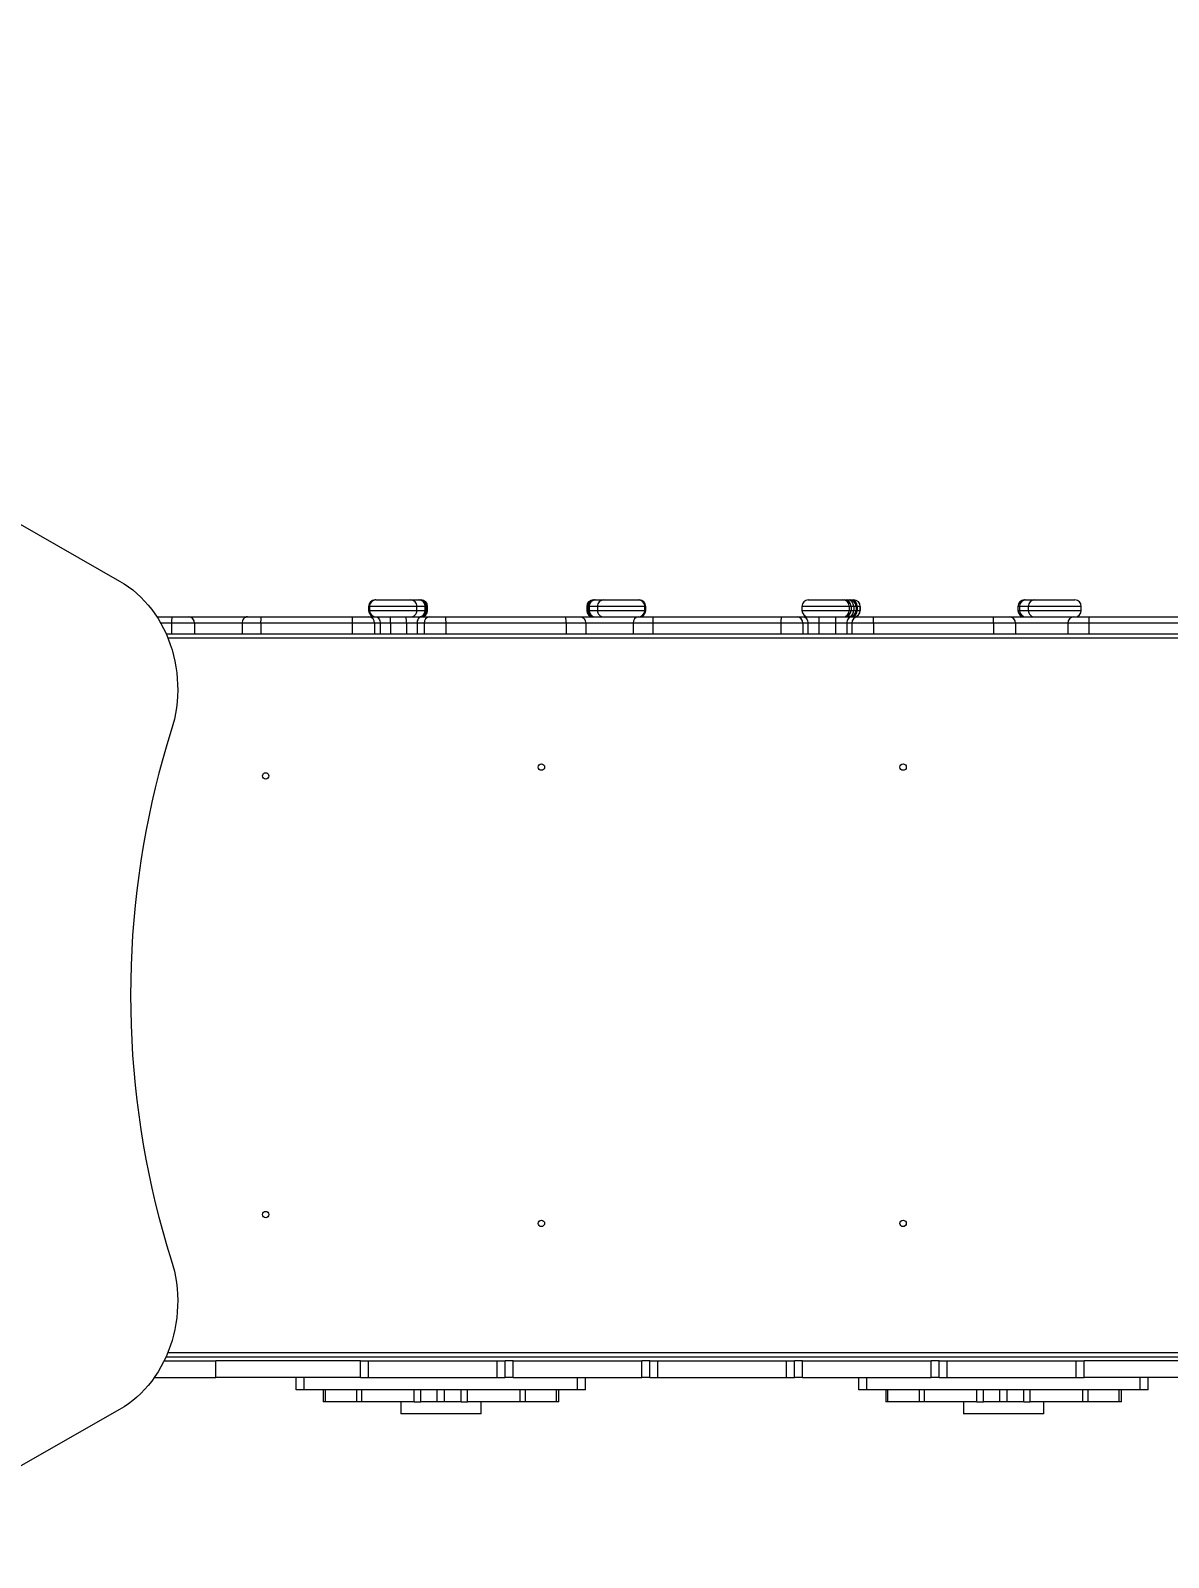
# Model space of a CAD drawing. Header units: millimetres. Extents: x -9608 to 9087, y -7864 to 6934.
# Drawn here: x -1603 to -188, y -2644 to -743 of the extents above; entities that cross this region are included whole.
import ezdxf

# ---------------------------------------------------------------- set-up
doc = ezdxf.new("R2010")
doc.units = ezdxf.units.MM
for name, color, linetype in [('DIKOM_ОБЪЕКТ', 7, 'Continuous'), ('DIKOM_РАЗМЕР_ЗОНА', 7, 'Continuous'), ('DIKOM_РАЗМЕР_ОБЪЕКТА', 7, 'Continuous')]:
    doc.layers.add(name, color=color, linetype=linetype)
doc.styles.add('style1', font='arial.ttf', dxfattribs={"width": 0.8})
doc.dimstyles.new('1-50', dxfattribs={"dimtxt": 300, "dimasz": 200, "dimexe": 100, "dimexo": 0, "dimgap": 100, "dimtad": 1, "dimtxsty": 'style1', "dimcen": 200, "dimclrd": 7, "dimclre": 7, "dimclrt": 7, "dimadec": 1, "dimazin": 2, "dimtfac": 1, "dimtmove": 0, "dimatfit": 2, "dimfxl": 0, "dimlwd": 25, "dimlwe": 18, "dimarcsym": 0})

# ---------------------------------------------------------------- blocks, each defined once
blk = doc.blocks.new('*D16')
at = {"layer": 'Defpoints', "color": 0, "transparency": 16777216}
for p in [(-6125, 3662.5), (7039, -2261), (7039, -7136.2)]:
    blk.add_point(p, dxfattribs=at)
at = {"layer": 'DIKOM_РАЗМЕР_ОБЪЕКТА', "color": 7, "lineweight": 18, "transparency": 16777216}
for p, q in [((-6125, 3662.5), (-6125, -7236.2)), ((7039, -2261), (7039, -7236.2))]:
    blk.add_line(p, q, dxfattribs=at)
at = {"layer": 'DIKOM_РАЗМЕР_ОБЪЕКТА', "color": 7, "lineweight": 25, "transparency": 16777216}
blk.add_line((-5925, -7136.2), (6839, -7136.2), dxfattribs=at)
at = {"layer": 'DIKOM_РАЗМЕР_ОБЪЕКТА', "color": 7, "transparency": 16777216}
for points in [[(-5925, -7102.9), (-5925, -7169.5), (-6125, -7136.2)], [(6839, -7102.9), (6839, -7169.5), (7039, -7136.2)]]:
    blk.add_solid(points, dxfattribs=at)
at = {"layer": 'DIKOM_РАЗМЕР_ОБЪЕКТА', "color": 7, "transparency": 16777216, "insert": (326.4, -6882.9), "char_height": 300, "attachment_point": 5, "style": 'style1'}
blk.add_mtext('13200', dxfattribs=at)
blk = doc.blocks.new('*D17')
at = {"layer": 'Defpoints', "color": 0, "transparency": 16777216}
for p in [(779.9, 5437.6), (-8598.7, -4942), (837.1, -4942)]:
    blk.add_point(p, dxfattribs=at)
at = {"layer": 'DIKOM_РАЗМЕР_ОБЪЕКТА', "color": 7, "lineweight": 18, "transparency": 16777216}
for p, q in [((779.9, 5437.6), (-8698.7, 5437.6)), ((837.1, -4942), (-8698.7, -4942))]:
    blk.add_line(p, q, dxfattribs=at)
at = {"layer": 'DIKOM_РАЗМЕР_ОБЪЕКТА', "color": 7, "lineweight": 25, "transparency": 16777216}
blk.add_line((-8598.7, 5237.6), (-8598.7, -4742), dxfattribs=at)
at = {"layer": 'DIKOM_РАЗМЕР_ОБЪЕКТА', "color": 7, "transparency": 16777216}
for points in [[(-8632.1, 5237.6), (-8565.4, 5237.6), (-8598.7, 5437.6)], [(-8632.1, -4742), (-8565.4, -4742), (-8598.7, -4942)]]:
    blk.add_solid(points, dxfattribs=at)
at = {"layer": 'DIKOM_РАЗМЕР_ОБЪЕКТА', "color": 7, "transparency": 16777216, "insert": (-8851.9, -261.4), "char_height": 300, "attachment_point": 5, "rotation": 90, "style": 'style1'}
blk.add_mtext('10400', dxfattribs=at)
blk = doc.blocks.new('*D18')
at = {"layer": 'Defpoints', "color": 0, "transparency": 16777216}
for p in [(-1043.2, 6929.6), (-9158.1, -6445.8), (-215.1, -6445.8)]:
    blk.add_point(p, dxfattribs=at)
at = {"layer": 'DIKOM_РАЗМЕР_ЗОНА', "color": 7, "lineweight": 18, "transparency": 16777216}
for p, q in [((-1043.2, 6929.6), (-9258.1, 6929.6)), ((-215.1, -6445.8), (-9258.1, -6445.8))]:
    blk.add_line(p, q, dxfattribs=at)
at = {"layer": 'DIKOM_РАЗМЕР_ЗОНА', "color": 7, "lineweight": 25, "transparency": 16777216}
blk.add_line((-9158.1, 6729.6), (-9158.1, -6245.8), dxfattribs=at)
at = {"layer": 'DIKOM_РАЗМЕР_ЗОНА', "color": 7, "transparency": 16777216}
for points in [[(-9191.5, 6729.6), (-9124.8, 6729.6), (-9158.1, 6929.6)], [(-9191.5, -6245.8), (-9124.8, -6245.8), (-9158.1, -6445.8)]]:
    blk.add_solid(points, dxfattribs=at)
at = {"layer": 'DIKOM_РАЗМЕР_ЗОНА', "color": 7, "transparency": 16777216, "insert": (-9411.4, -257.2), "char_height": 300, "attachment_point": 5, "rotation": 90, "style": 'style1'}
blk.add_mtext('13400', dxfattribs=at)
blk = doc.blocks.new('*D19')
at = {"layer": 'Defpoints', "color": 0, "transparency": 16777216}
for p in [(-8101.5, 2662.5), (9079.7, -1911.4), (9079.7, -7764.5)]:
    blk.add_point(p, dxfattribs=at)
at = {"layer": 'DIKOM_РАЗМЕР_ЗОНА', "color": 7, "lineweight": 18, "transparency": 16777216}
for p, q in [((-8101.5, 2662.5), (-8101.5, -7864.5)), ((9079.7, -1911.4), (9079.7, -7864.5))]:
    blk.add_line(p, q, dxfattribs=at)
at = {"layer": 'DIKOM_РАЗМЕР_ЗОНА', "color": 7, "lineweight": 25, "transparency": 16777216}
blk.add_line((-7901.5, -7764.5), (8879.7, -7764.5), dxfattribs=at)
at = {"layer": 'DIKOM_РАЗМЕР_ЗОНА', "color": 7, "transparency": 16777216}
for points in [[(-7901.5, -7731.1), (-7901.5, -7797.8), (-8101.5, -7764.5)], [(8879.7, -7731.1), (8879.7, -7797.8), (9079.7, -7764.5)]]:
    blk.add_solid(points, dxfattribs=at)
at = {"layer": 'DIKOM_РАЗМЕР_ЗОНА', "color": 7, "transparency": 16777216, "insert": (369.4, -7511.3), "char_height": 300, "attachment_point": 5, "style": 'style1'}
blk.add_mtext('17200', dxfattribs=at)

msp = doc.modelspace()

# ---------------------------------------------------------------- linework, layer by layer
at = {"layer": 'DIKOM_ОБЪЕКТ', "color": 7, "linetype": 'Continuous', "lineweight": 15}
for p, q in [((-1749.432, -1282.096), (-1492.688, -1428.651)), ((-1182.813, -1460.271), (-1182.813, -1465.271)), ((-1181.714, -1460.271), (-1182.813, -1460.271)), ((-1181.76, -1460.271), (-1181.76, -1465.271)), ((-1122.784, -1460.271), (-1181.76, -1460.271)), ((-1174.008, -1452.271), (-1174.802, -1452.271)), ((-1174.008, -1452.271), (-1173.764, -1452.271)), ((-1173.764, -1452.271), (-1130.78, -1452.271)), ((-1130.78, -1452.271), (-1120.328, -1452.271)), ((-1122.784, -1465.271), (-1122.784, -1460.271)), ((-1112.332, -1460.271), (-1122.784, -1460.271)), ((-1120.328, -1452.271), (-1120.313, -1452.271)), ((-1120.328, -1452.271), (-1119.565, -1452.271)), ((-1119.565, -1452.271), (-1118.68, -1452.271)), ((-1118.68, -1452.271), (-1117.505, -1452.271)), ((-1117.505, -1452.271), (-1117.49, -1452.271)), ((-1112.332, -1465.271), (-1112.332, -1460.271)), ((-1112.332, -1460.271), (-1112.317, -1460.271)), ((-1112.317, -1465.271), (-1112.317, -1460.271)), ((-1111.89, -1460.271), (-1112.317, -1460.271)), ((-1111.89, -1465.271), (-1111.89, -1460.271)), ((-1110.684, -1460.271), (-1111.89, -1460.271)), ((-1110.684, -1465.271), (-1110.684, -1460.271)), ((-1109.509, -1460.271), (-1110.684, -1460.271)), ((-1109.509, -1465.271), (-1109.509, -1460.271)), ((-1109.494, -1460.271), (-1109.509, -1460.271)), ((-1109.494, -1465.271), (-1109.494, -1460.271)), ((-911.435, -1460.271), (-911.435, -1465.271)), ((-911.42, -1460.271), (-911.435, -1460.271)), ((-910.245, -1460.271), (-911.42, -1460.271)), ((-911.42, -1460.271), (-911.42, -1465.271)), ((-909.039, -1460.271), (-910.245, -1460.271)), ((-910.245, -1460.271), (-910.245, -1465.271)), ((-909.039, -1460.271), (-909.039, -1465.271)), ((-908.612, -1460.271), (-909.039, -1460.271)), ((-908.612, -1460.271), (-908.612, -1465.271)), ((-908.597, -1460.271), (-908.612, -1460.271)), ((-908.597, -1460.271), (-908.597, -1465.271)), ((-898.145, -1460.271), (-908.597, -1460.271)), ((-903.439, -1452.271), (-903.424, -1452.271)), ((-903.424, -1452.271), (-902.249, -1452.271)), ((-902.249, -1452.271), (-901.364, -1452.271)), ((-901.364, -1452.271), (-900.616, -1452.271)), ((-900.601, -1452.271), (-900.616, -1452.271)), ((-900.601, -1452.271), (-890.149, -1452.271)), ((-898.145, -1460.271), (-898.145, -1465.271)), ((-839.169, -1460.271), (-898.145, -1460.271)), ((-890.149, -1452.271), (-847.165, -1452.271)), ((-847.165, -1452.271), (-846.921, -1452.271)), ((-846.921, -1452.271), (-846.127, -1452.271)), ((-839.215, -1460.271), (-838.116, -1460.271)), ((-839.169, -1465.271), (-839.169, -1460.271)), ((-838.116, -1465.271), (-838.116, -1460.271)), ((-643.826, -1460.271), (-643.826, -1465.271)), ((-584.821, -1460.271), (-643.826, -1460.271)), ((-635.831, -1452.271), (-592.831, -1452.271)), ((-592.831, -1452.271), (-590.482, -1452.271)), ((-590.482, -1452.271), (-586.881, -1452.271)), ((-586.881, -1452.271), (-583.981, -1452.271)), ((-584.821, -1460.271), (-584.821, -1465.271)), ((-582.486, -1460.271), (-584.821, -1460.271)), ((-583.981, -1452.271), (-582.852, -1452.271)), ((-582.852, -1452.271), (-579.19, -1452.271)), ((-582.486, -1460.271), (-582.486, -1465.271)), ((-579.297, -1460.271), (-582.486, -1460.271)), ((-579.297, -1460.271), (-579.297, -1465.271)), ((-576.398, -1460.271), (-579.297, -1460.271)), ((-576.398, -1460.271), (-576.398, -1465.271)), ((-574.857, -1460.271), (-576.398, -1460.271)), ((-574.857, -1460.271), (-574.857, -1465.271)), ((-571.194, -1460.271), (-574.857, -1460.271)), ((-571.194, -1465.271), (-571.194, -1460.271)), ((-571.194, -1460.271), (-571.194, -1465.271)), ((-375.043, -1460.271), (-375.043, -1465.271)), ((-374.997, -1460.271), (-375.043, -1460.271)), ((-374.997, -1460.271), (-374.997, -1465.271)), ((-373.12, -1460.271), (-374.997, -1460.271)), ((-373.12, -1460.271), (-373.12, -1465.271)), ((-373.074, -1460.271), (-373.12, -1460.271)), ((-362.103, -1460.271), (-373.074, -1460.271)), ((-373.074, -1460.271), (-373.074, -1465.271)), ((-367.047, -1452.271), (-367.017, -1452.271)), ((-367.017, -1452.271), (-365.109, -1452.271)), ((-365.079, -1452.271), (-365.109, -1452.271)), ((-365.079, -1452.271), (-354.108, -1452.271)), ((-362.103, -1460.271), (-362.103, -1465.271)), ((-296.155, -1460.271), (-362.103, -1460.271)), ((-354.108, -1452.271), (-304.15, -1452.271)), ((-296.155, -1465.271), (-296.155, -1460.271)), ((-1446.225, -1473.271), (-1427.426, -1473.271)), ((-1428.037, -1481.271), (-1441.388, -1481.271)), ((-1428.037, -1481.271), (-1428.037, -1494.271)), ((-1399.579, -1481.271), (-1428.037, -1481.271)), ((-1427.426, -1473.271), (-1406.552, -1473.271)), ((-1406.552, -1473.271), (-1333.691, -1473.271)), ((-1399.579, -1481.271), (-1399.579, -1494.271)), ((-1340.283, -1481.271), (-1399.579, -1481.271)), ((-1317.09, -1481.271), (-1340.283, -1481.271)), ((-1340.283, -1481.271), (-1340.283, -1494.271)), ((-1333.691, -1473.271), (-1316.693, -1473.271)), ((-1203.275, -1481.271), (-1317.09, -1481.271)), ((-1317.09, -1481.271), (-1317.09, -1494.271)), ((-1316.693, -1473.271), (-1202.878, -1473.271)), ((-1175.458, -1481.271), (-1203.275, -1481.271)), ((-1203.275, -1481.271), (-1203.275, -1494.271)), ((-1202.878, -1473.271), (-1182.477, -1473.271)), ((-1181.714, -1465.271), (-1182.813, -1465.271)), ((-1182.477, -1473.271), (-1173.764, -1473.271)), ((-1181.76, -1465.271), (-1122.784, -1465.271)), ((-1175.458, -1481.271), (-1175.458, -1494.271)), ((-1168.378, -1481.271), (-1175.458, -1481.271)), ((-1173.764, -1473.271), (-1155.667, -1473.271)), ((-1168.378, -1481.271), (-1168.378, -1494.271)), ((-1155.438, -1481.271), (-1168.378, -1481.271)), ((-1155.667, -1473.271), (-1136.06, -1473.271)), ((-1155.438, -1481.271), (-1155.438, -1494.271)), ((-1135.831, -1481.271), (-1155.438, -1481.271)), ((-1136.06, -1473.271), (-1117.566, -1473.271)), ((-1122.632, -1481.271), (-1135.831, -1481.271)), ((-1135.831, -1481.271), (-1135.831, -1494.271)), ((-1122.784, -1465.271), (-1112.332, -1465.271)), ((-1113.889, -1481.271), (-1122.632, -1481.271)), ((-1122.632, -1481.271), (-1122.632, -1494.271)), ((-1117.566, -1473.271), (-1106.839, -1473.271)), ((-1086.575, -1481.271), (-1113.889, -1481.271)), ((-1113.889, -1481.271), (-1113.889, -1494.271)), ((-1112.332, -1465.271), (-1112.317, -1465.271)), ((-1112.317, -1465.271), (-1111.89, -1465.271)), ((-1111.89, -1465.271), (-1110.684, -1465.271)), ((-1110.684, -1465.271), (-1109.509, -1465.271)), ((-1109.509, -1465.271), (-1109.494, -1465.271)), ((-1106.839, -1473.271), (-1086.804, -1473.271)), ((-1086.804, -1473.271), (-937.421, -1473.271)), ((-1086.575, -1481.271), (-1086.575, -1494.271)), ((-937.192, -1481.271), (-1086.575, -1481.271)), ((-937.421, -1473.271), (-919.492, -1473.271)), ((-937.192, -1481.271), (-937.192, -1494.271)), ((-912.747, -1481.271), (-937.192, -1481.271)), ((-919.492, -1473.271), (-846.951, -1473.271)), ((-912.747, -1481.271), (-912.747, -1494.271)), ((-853.696, -1481.271), (-912.747, -1481.271)), ((-911.435, -1465.271), (-911.42, -1465.271)), ((-911.42, -1465.271), (-910.245, -1465.271)), ((-910.245, -1465.271), (-909.039, -1465.271)), ((-909.039, -1465.271), (-908.612, -1465.271)), ((-908.597, -1465.271), (-908.612, -1465.271)), ((-908.597, -1465.271), (-898.145, -1465.271)), ((-898.145, -1465.271), (-839.169, -1465.271)), ((-829.205, -1481.271), (-853.696, -1481.271)), ((-853.696, -1481.271), (-853.696, -1494.271)), ((-846.951, -1473.271), (-828.992, -1473.271)), ((-839.215, -1465.271), (-838.116, -1465.271)), ((-829.205, -1481.271), (-829.205, -1494.271)), ((-669.827, -1481.271), (-829.205, -1481.271)), ((-828.992, -1473.271), (-669.614, -1473.271)), ((-642.773, -1481.271), (-669.827, -1481.271)), ((-669.827, -1481.271), (-669.827, -1494.271)), ((-669.614, -1473.271), (-649.777, -1473.271)), ((-649.777, -1473.271), (-641.98, -1473.271)), ((-643.826, -1465.271), (-584.821, -1465.271)), ((-642.773, -1481.271), (-642.773, -1494.271)), ((-636.426, -1481.271), (-642.773, -1481.271)), ((-641.98, -1473.271), (-622.556, -1473.271)), ((-636.426, -1481.271), (-636.426, -1494.271)), ((-622.556, -1481.271), (-636.426, -1481.271)), ((-622.556, -1473.271), (-622.556, -1481.271)), ((-622.556, -1473.271), (-601.758, -1473.271)), ((-622.556, -1481.271), (-622.556, -1494.271)), ((-601.758, -1481.271), (-622.556, -1481.271)), ((-601.758, -1473.271), (-601.758, -1481.271)), ((-601.758, -1473.271), (-582.333, -1473.271)), ((-587.888, -1481.271), (-601.758, -1481.271)), ((-601.758, -1481.271), (-601.758, -1494.271)), ((-581.555, -1481.271), (-587.888, -1481.271)), ((-587.888, -1481.271), (-587.888, -1494.271)), ((-584.821, -1465.271), (-582.486, -1465.271)), ((-582.486, -1465.271), (-579.297, -1465.271)), ((-582.333, -1473.271), (-574.551, -1473.271)), ((-554.517, -1481.271), (-581.555, -1481.271)), ((-581.555, -1481.271), (-581.555, -1494.271)), ((-579.297, -1465.271), (-576.398, -1465.271)), ((-576.398, -1465.271), (-574.857, -1465.271)), ((-574.857, -1465.271), (-571.194, -1465.271)), ((-574.551, -1473.271), (-554.73, -1473.271)), ((-554.73, -1473.271), (-405.53, -1473.271)), ((-554.517, -1481.271), (-554.517, -1494.271)), ((-405.316, -1481.271), (-554.517, -1481.271)), ((-405.53, -1473.271), (-385.403, -1473.271)), ((-405.316, -1481.271), (-405.316, -1494.271)), ((-377.866, -1481.271), (-405.316, -1481.271)), ((-385.403, -1473.271), (-305.569, -1473.271)), ((-377.866, -1481.271), (-377.866, -1494.271)), ((-312.878, -1481.271), (-377.866, -1481.271)), ((-375.043, -1465.271), (-374.997, -1465.271)), ((-374.997, -1465.271), (-373.12, -1465.271)), ((-373.12, -1465.271), (-373.074, -1465.271)), ((-373.074, -1465.271), (-362.103, -1465.271)), ((-362.103, -1465.271), (-296.155, -1465.271)), ((-286.893, -1481.271), (-312.878, -1481.271)), ((-312.878, -1481.271), (-312.878, -1494.271)), ((-305.569, -1473.271), (-286.496, -1473.271)), ((-123.349, -1481.271), (-286.893, -1481.271)), ((-286.893, -1481.271), (-286.893, -1494.271)), ((-286.496, -1473.271), (-122.952, -1473.271)), ((-1434.842, -1494.271), (-1428.037, -1494.271)), ((-1432.706, -1499.271), (-2.881, -1499.271)), ((-1428.037, -1494.271), (-1399.579, -1494.271)), ((-1399.579, -1494.271), (-1340.283, -1494.271)), ((-1340.283, -1494.271), (-1317.09, -1494.271)), ((-1317.09, -1494.271), (-1203.275, -1494.271)), ((-1203.275, -1494.271), (-1175.458, -1494.271)), ((-1175.458, -1494.271), (-1168.378, -1494.271)), ((-1168.378, -1494.271), (-1155.438, -1494.271)), ((-1155.438, -1494.271), (-1135.831, -1494.271)), ((-1135.831, -1494.271), (-1122.632, -1494.271)), ((-1122.632, -1494.271), (-1113.889, -1494.271)), ((-1113.889, -1494.271), (-1086.575, -1494.271)), ((-1086.575, -1494.271), (-937.192, -1494.271)), ((-937.192, -1494.271), (-912.747, -1494.271)), ((-912.747, -1494.271), (-853.696, -1494.271)), ((-853.696, -1494.271), (-829.205, -1494.271)), ((-829.205, -1494.271), (-669.827, -1494.271)), ((-669.827, -1494.271), (-642.773, -1494.271)), ((-642.773, -1494.271), (-636.426, -1494.271)), ((-636.426, -1494.271), (-622.556, -1494.271)), ((-622.556, -1494.271), (-601.758, -1494.271)), ((-601.758, -1494.271), (-587.888, -1494.271)), ((-587.888, -1494.271), (-581.555, -1494.271)), ((-581.555, -1494.271), (-554.517, -1494.271)), ((-554.517, -1494.271), (-405.316, -1494.271)), ((-405.316, -1494.271), (-377.866, -1494.271)), ((-377.866, -1494.271), (-312.878, -1494.271)), ((-312.878, -1494.271), (-286.893, -1494.271)), ((-286.893, -1494.271), (-123.349, -1494.271)), ((-1434.842, -2394.271), (-2.881, -2394.271)), ((-2.881, -2389.271), (-1432.706, -2389.271)), ((-1437.177, -2399.271), (-1372.876, -2399.271)), ((-1372.876, -2420.271), (-1372.876, -2399.271)), ((-1193.127, -2399.271), (-1372.876, -2399.271)), ((-1193.127, -2420.271), (-1193.127, -2399.271)), ((-1193.127, -2399.271), (-1183.148, -2399.271)), ((-1183.148, -2420.271), (-1183.148, -2399.271)), ((-1183.148, -2399.271), (-1022.885, -2399.271)), ((-1022.885, -2420.271), (-1022.885, -2399.271)), ((-1022.885, -2399.271), (-1012.875, -2399.271)), ((-1012.875, -2420.271), (-1012.875, -2399.271)), ((-1002.881, -2399.271), (-1012.875, -2399.271)), ((-1002.881, -2420.271), (-1002.881, -2399.271)), ((-1002.881, -2399.271), (-842.877, -2399.271)), ((-842.877, -2420.271), (-842.877, -2399.271)), ((-832.883, -2399.271), (-842.877, -2399.271)), ((-832.883, -2420.271), (-832.883, -2399.271)), ((-832.883, -2399.271), (-822.888, -2399.271)), ((-822.888, -2420.271), (-822.888, -2399.271)), ((-822.888, -2399.271), (-662.885, -2399.271)), ((-662.885, -2420.271), (-662.885, -2399.271)), ((-662.885, -2399.271), (-652.875, -2399.271)), ((-652.875, -2420.271), (-652.875, -2399.271)), ((-642.88, -2399.271), (-652.875, -2399.271)), ((-642.88, -2420.271), (-642.88, -2399.271)), ((-642.88, -2399.271), (-482.877, -2399.271)), ((-482.877, -2420.271), (-482.877, -2399.271)), ((-472.882, -2399.271), (-482.877, -2399.271)), ((-472.882, -2420.271), (-472.882, -2399.271)), ((-472.882, -2399.271), (-462.888, -2399.271)), ((-462.888, -2420.271), (-462.888, -2399.271)), ((-462.888, -2399.271), (-302.625, -2399.271)), ((-302.625, -2420.271), (-302.625, -2399.271)), ((-302.625, -2399.271), (-292.63, -2399.271)), ((-292.63, -2420.271), (-292.63, -2399.271)), ((-112.882, -2399.271), (-292.63, -2399.271)), ((-1449.612, -2420.271), (-1372.876, -2420.271)), ((-1193.127, -2420.271), (-1372.876, -2420.271)), ((-1272.885, -2435.271), (-1272.885, -2420.271)), ((-1262.875, -2435.271), (-1262.875, -2420.271)), ((-1193.127, -2420.271), (-1183.148, -2420.271)), ((-1183.148, -2420.271), (-1022.885, -2420.271)), ((-1022.885, -2420.271), (-1012.875, -2420.271)), ((-1002.881, -2420.271), (-1012.875, -2420.271)), ((-1002.881, -2420.271), (-842.877, -2420.271)), ((-922.879, -2435.271), (-922.879, -2420.271)), ((-912.885, -2435.271), (-912.885, -2420.271)), ((-832.883, -2420.271), (-842.877, -2420.271)), ((-832.883, -2420.271), (-822.888, -2420.271)), ((-822.888, -2420.271), (-662.885, -2420.271)), ((-662.885, -2420.271), (-652.875, -2420.271)), ((-642.88, -2420.271), (-652.875, -2420.271)), ((-642.88, -2420.271), (-482.877, -2420.271)), ((-572.888, -2435.271), (-572.888, -2420.271)), ((-562.878, -2435.271), (-562.878, -2420.271)), ((-472.882, -2420.271), (-482.877, -2420.271)), ((-472.882, -2420.271), (-462.888, -2420.271)), ((-462.888, -2420.271), (-302.625, -2420.271)), ((-302.625, -2420.271), (-292.63, -2420.271)), ((-112.882, -2420.271), (-292.63, -2420.271)), ((-222.882, -2435.271), (-222.882, -2420.271)), ((-212.888, -2435.271), (-212.888, -2420.271)), ((-1262.875, -2435.271), (-1272.885, -2435.271)), ((-922.879, -2435.271), (-1262.875, -2435.271)), ((-1239.514, -2435.271), (-1239.514, -2450.271)), ((-1236.661, -2450.271), (-1239.514, -2450.271)), ((-1236.661, -2450.271), (-1236.661, -2435.271)), ((-1198.026, -2450.271), (-1236.661, -2450.271)), ((-1198.026, -2435.271), (-1198.026, -2450.271)), ((-1191.357, -2450.271), (-1198.026, -2450.271)), ((-1191.357, -2450.271), (-1191.357, -2435.271)), ((-1126.096, -2450.271), (-1191.357, -2450.271)), ((-1142.88, -2450.271), (-1142.88, -2465.271)), ((-1126.096, -2450.271), (-1126.096, -2435.271)), ((-1126.096, -2450.271), (-1118.024, -2450.271)), ((-1118.024, -2450.271), (-1118.024, -2435.271)), ((-1097.394, -2450.271), (-1118.024, -2450.271)), ((-1097.394, -2450.271), (-1097.394, -2435.271)), ((-1088.376, -2450.271), (-1097.394, -2450.271)), ((-1088.376, -2450.271), (-1088.376, -2435.271)), ((-1067.746, -2450.271), (-1088.376, -2450.271)), ((-1067.746, -2450.271), (-1067.746, -2435.271)), ((-1067.746, -2450.271), (-1059.674, -2450.271)), ((-1059.674, -2450.271), (-1059.674, -2435.271)), ((-994.397, -2450.271), (-1059.674, -2450.271)), ((-1042.874, -2465.271), (-1042.874, -2450.271)), ((-994.397, -2450.271), (-994.397, -2435.271)), ((-987.729, -2450.271), (-994.397, -2450.271)), ((-987.729, -2450.271), (-987.729, -2435.271)), ((-949.094, -2450.271), (-987.729, -2450.271)), ((-949.094, -2450.271), (-949.094, -2435.271)), ((-946.256, -2450.271), (-949.094, -2450.271)), ((-946.256, -2450.271), (-946.256, -2435.271)), ((-912.885, -2435.271), (-922.879, -2435.271)), ((-562.878, -2435.271), (-572.888, -2435.271)), ((-222.882, -2435.271), (-562.878, -2435.271)), ((-539.517, -2435.271), (-539.517, -2450.271)), ((-536.664, -2450.271), (-539.517, -2450.271)), ((-536.664, -2450.271), (-536.664, -2435.271)), ((-498.029, -2450.271), (-536.664, -2450.271)), ((-498.029, -2435.271), (-498.029, -2450.271)), ((-491.361, -2450.271), (-498.029, -2450.271)), ((-491.361, -2450.271), (-491.361, -2435.271)), ((-426.099, -2450.271), (-491.361, -2450.271)), ((-442.883, -2450.271), (-442.883, -2465.271)), ((-426.099, -2450.271), (-426.099, -2435.271)), ((-426.099, -2450.271), (-418.027, -2450.271)), ((-418.027, -2450.271), (-418.027, -2435.271)), ((-397.397, -2450.271), (-418.027, -2450.271)), ((-397.397, -2450.271), (-397.397, -2435.271)), ((-388.364, -2450.271), (-397.397, -2450.271)), ((-388.364, -2450.271), (-388.364, -2435.271)), ((-367.734, -2450.271), (-388.364, -2450.271)), ((-367.734, -2450.271), (-367.734, -2435.271)), ((-367.734, -2450.271), (-359.662, -2450.271)), ((-359.662, -2450.271), (-359.662, -2435.271)), ((-294.4, -2450.271), (-359.662, -2450.271)), ((-342.877, -2465.271), (-342.877, -2450.271)), ((-294.4, -2450.271), (-294.4, -2435.271)), ((-287.732, -2450.271), (-294.4, -2450.271)), ((-287.732, -2450.271), (-287.732, -2435.271)), ((-249.097, -2450.271), (-287.732, -2450.271)), ((-249.097, -2450.271), (-249.097, -2435.271)), ((-246.243, -2450.271), (-249.097, -2450.271)), ((-246.243, -2450.271), (-246.243, -2435.271)), ((-212.888, -2435.271), (-222.882, -2435.271)), ((-1492.688, -2459.89), (-1749.432, -2606.446)), ((-1042.874, -2465.271), (-1142.88, -2465.271)), ((-342.877, -2465.271), (-442.883, -2465.271))]:
    msp.add_line(p, q, dxfattribs=at)
at = {"layer": 'DIKOM_ОБЪЕКТ', "color": 7, "linetype": 'Continuous', "lineweight": 15, "flags": 128}
for points in [[(-1492.688, -1428.651), (-1487.073, -1432.052), (-1481.61, -1435.765), (-1476.315, -1439.781), (-1471.204, -1444.089), (-1466.275, -1448.681), (-1461.545, -1453.546), (-1457.013, -1458.671), (-1452.71, -1464.044), (-1448.651, -1469.653), (-1444.821, -1475.484), (-1441.251, -1481.524), (-1437.939, -1487.758), (-1434.888, -1494.171), (-1432.111, -1500.748), (-1429.623, -1507.473), (-1427.411, -1514.331), (-1425.504, -1521.305), (-1423.886, -1528.378), (-1422.559, -1535.534), (-1421.552, -1542.756), (-1420.85, -1550.026), (-1420.453, -1557.327), (-1420.361, -1564.642), (-1420.575, -1571.953), (-1421.109, -1579.243), (-1421.933, -1586.495), (-1423.077, -1593.691), (-1424.512, -1600.815), (-1426.267, -1607.849), (-1428.296, -1614.777)], [(-1333.691, -1473.271), (-1334.973, -1473.425), (-1336.209, -1473.88), (-1337.354, -1474.619), (-1338.345, -1475.615), (-1339.169, -1476.827), (-1339.78, -1478.21), (-1340.146, -1479.711), (-1340.283, -1481.271)], [(-1173.764, -1473.271), (-1172.711, -1473.425), (-1171.704, -1473.88), (-1170.773, -1474.619), (-1169.949, -1475.615), (-1169.278, -1476.827), (-1168.79, -1478.21), (-1168.485, -1479.711), (-1168.378, -1481.271)], [(-1117.566, -1473.271), (-1118.558, -1473.425), (-1119.504, -1473.88), (-1120.389, -1474.619), (-1121.152, -1475.615), (-1121.777, -1476.827), (-1122.25, -1478.21), (-1122.54, -1479.711), (-1122.632, -1481.271)], [(-919.492, -1473.271), (-918.179, -1473.425), (-916.913, -1473.88), (-915.753, -1474.619), (-914.731, -1475.615), (-913.892, -1476.827), (-913.266, -1478.21), (-912.885, -1479.711), (-912.747, -1481.271)], [(-641.98, -1473.271), (-640.897, -1473.425), (-639.859, -1473.88), (-638.898, -1474.619), (-638.059, -1475.615), (-637.372, -1476.827), (-636.853, -1478.21), (-636.533, -1479.711), (-636.426, -1481.271)], [(-582.333, -1473.271), (-583.417, -1473.425), (-584.454, -1473.88), (-585.416, -1474.619), (-586.255, -1475.615), (-586.957, -1476.827), (-587.46, -1478.21), (-587.781, -1479.711), (-587.888, -1481.271)], [(-1428.296, -1614.777), (-1433.713, -1632.383), (-1438.84, -1650.108), (-1443.677, -1667.946), (-1448.193, -1685.889), (-1452.405, -1703.931), (-1456.326, -1722.064), (-1459.927, -1740.282), (-1463.223, -1758.578), (-1466.214, -1776.945), (-1468.884, -1795.375), (-1471.249, -1813.863), (-1473.294, -1832.4), (-1475.034, -1850.98), (-1476.453, -1869.595), (-1477.551, -1888.239), (-1478.345, -1906.905), (-1478.818, -1925.584), (-1478.986, -1944.271), (-1478.818, -1962.957), (-1478.345, -1981.637), (-1477.551, -2000.302), (-1476.453, -2018.946), (-1475.034, -2037.562), (-1473.294, -2056.141), (-1471.249, -2074.679), (-1468.884, -2093.166), (-1466.214, -2111.597), (-1463.223, -2129.963), (-1459.927, -2148.26), (-1456.326, -2166.478), (-1452.405, -2184.611), (-1448.193, -2202.652), (-1443.677, -2220.596), (-1438.84, -2238.433), (-1433.713, -2256.159), (-1428.296, -2273.765)], [(-1428.296, -2273.765), (-1426.267, -2280.693), (-1424.512, -2287.726), (-1423.077, -2294.85), (-1421.933, -2302.046), (-1421.109, -2309.298), (-1420.575, -2316.588), (-1420.361, -2323.9), (-1420.453, -2331.215), (-1420.85, -2338.516), (-1421.552, -2345.786), (-1422.559, -2353.007), (-1423.886, -2360.163), (-1425.504, -2367.237), (-1427.411, -2374.21), (-1429.623, -2381.068), (-1432.111, -2387.793), (-1434.888, -2394.371), (-1437.939, -2400.784), (-1441.251, -2407.018), (-1444.821, -2413.057), (-1448.651, -2418.889), (-1452.71, -2424.498), (-1457.013, -2429.871), (-1461.545, -2434.996), (-1466.275, -2439.86), (-1471.204, -2444.452), (-1476.315, -2448.761), (-1481.61, -2452.776), (-1487.073, -2456.489), (-1492.688, -2459.89)]]:
    msp.add_lwpolyline(points, dxfattribs=at)
at = {"layer": 'DIKOM_ОБЪЕКТ', "color": 7, "linetype": 'Continuous', "lineweight": 15}
for centre in [(-1310.881, -1671.271), (-967.881, -1660.271), (-517.881, -1660.271), (-1310.882, -2217.271), (-1310.881, -2217.271), (-967.882, -2228.271), (-967.881, -2228.271), (-517.881, -2228.271)]:
    msp.add_circle(centre, 4, dxfattribs=at)
for centre, radius, start, end in [((-1174.808, -1460.271), 8, 90, 180), ((-1173.759, -1460.271), 8, 90, 180), ((-1173.988, -1459.861), 7.589, 90.15225, 150.13253), ((-1130.762, -1460.249), 7.977, 359.836569, 90.132687), ((-1120.325, -1460.264), 7.992, 359.946325, 90.02293), ((-1120.311, -1460.271), 8, 0, 90), ((-1119.72, -1460.102), 7.832, 358.760832, 88.865618), ((-1118.677, -1460.264), 7.992, 359.946325, 90.02293), ((-1117.517, -1460.279), 8.007, 0.053984, 89.915271), ((-1117.495, -1460.271), 8, 0, 90), ((-903.433, -1460.271), 8, 90, 180), ((-903.412, -1460.279), 8.007, 90.084729, 179.946016), ((-902.252, -1460.264), 7.992, 89.97707, 180.053675), ((-901.209, -1460.102), 7.832, 91.134382, 181.239168), ((-900.617, -1460.271), 8, 90, 180), ((-900.604, -1460.264), 7.992, 89.97707, 180.053675), ((-890.167, -1460.249), 7.977, 89.867313, 180.163431), ((-847.169, -1460.271), 8, 0, 90), ((-846.941, -1459.861), 7.589, 29.86747, 89.84775), ((-846.12, -1460.271), 8, 0, 90), ((-635.824, -1460.271), 8, 90, 180), ((-592.828, -1460.279), 8.007, 0.053926, 90.024568), ((-590.493, -1460.279), 8.007, 0.053984, 89.915271), ((-587.077, -1460.052), 7.783, 358.388309, 88.551361), ((-584.203, -1460.076), 7.808, 358.567434, 88.372236), ((-582.855, -1460.27), 7.999, 359.991845, 89.977411), ((-579.192, -1460.271), 8, 0, 90), ((-579.202, -1460.279), 8.007, 0.053984, 89.915271), ((-367.04, -1460.271), 8, 90, 180), ((-367.005, -1460.264), 7.992, 90.086523, 180.053669), ((-365.113, -1460.271), 8, 90, 180), ((-365.073, -1460.273), 8.001, 90.039308, 179.991436), ((-354.111, -1460.264), 7.992, 89.97707, 180.053675), ((-304.147, -1460.271), 8, 0, 90), ((-1401.155, -1479.299), 26.953, 167.077745, 184.196405), ((-1407.108, -1480.795), 7.544, 356.378206, 85.777136), ((-1275.947, -1479.302), 41.19, 171.581349, 182.740512), ((-1163.361, -1479.241), 39.965, 171.409665, 182.912196), ((-1174.808, -1465.271), 8, 180, 270), ((-1183.004, -1480.813), 7.56, 356.526404, 86.000485), ((-1173.759, -1465.271), 8, 180, 270), ((-1173.985, -1465.675), 7.596, 209.900281, 269.821167), ((-1222.477, -1479.186), 67.071, 358.2184, 5.059239), ((-1216.109, -1479.565), 80.296, 358.782286, 4.495353), ((-1130.762, -1465.294), 7.977, 269.867313, 0.163431), ((-1120.325, -1465.279), 7.992, 269.97707, 0.053675), ((-1120.311, -1465.271), 8, 270, 0), ((-1119.72, -1465.441), 7.832, 271.134382, 1.239168), ((-1118.677, -1465.279), 7.992, 269.97707, 0.053675), ((-1117.517, -1465.264), 8.007, 270.084729, 359.946016), ((-1117.495, -1465.271), 8, 270, 0), ((-1106.339, -1480.818), 7.563, 93.790409, 183.436173), ((-1153.614, -1479.186), 67.071, 358.2184, 5.059239), ((-1010.772, -1479.373), 73.605, 358.52234, 4.755299), ((-903.433, -1465.271), 8, 180, 270), ((-903.412, -1465.264), 8.007, 180.053984, 269.915271), ((-902.252, -1465.279), 7.992, 179.946325, 270.02293), ((-901.209, -1465.441), 7.832, 178.760832, 268.865618), ((-900.617, -1465.271), 8, 180, 270), ((-900.604, -1465.279), 7.992, 179.946325, 270.02293), ((-890.167, -1465.294), 7.977, 179.836569, 270.132687), ((-846.28, -1480.68), 7.439, 95.176726, 184.557548), ((-847.169, -1465.271), 8, 270, 0), ((-846.947, -1465.671), 7.6, 270.194565, 330.077759), ((-846.12, -1465.271), 8, 270, 0), ((-754.111, -1479.274), 75.121, 175.417024, 181.523738), ((-594.733, -1479.274), 75.121, 175.417024, 181.523738), ((-650.305, -1480.799), 7.547, 356.41507, 85.988204), ((-635.824, -1465.271), 8, 180, 270), ((-592.828, -1465.264), 8.007, 269.975432, 359.946074), ((-590.493, -1465.264), 8.007, 270.084729, 359.946016), ((-587.077, -1465.49), 7.783, 271.448639, 1.611691), ((-584.203, -1465.467), 7.808, 271.627764, 1.432566), ((-582.855, -1465.273), 7.999, 270.022589, 0.008155), ((-574.014, -1480.808), 7.556, 94.080122, 183.516604), ((-579.192, -1465.271), 8, 270, 0), ((-579.202, -1465.264), 8.007, 270.084729, 359.946016), ((-627.074, -1479.206), 72.587, 358.369578, 4.689659), ((-480.41, -1479.274), 75.121, 358.476262, 4.582976), ((-385.651, -1481.056), 7.789, 358.41583, 88.177495), ((-367.04, -1465.271), 8, 180, 270), ((-367.005, -1465.279), 7.992, 179.946331, 269.913477), ((-365.113, -1465.271), 8, 180, 270), ((-365.073, -1465.27), 8.001, 180.008564, 269.960692), ((-354.111, -1465.279), 7.992, 179.946325, 270.02293), ((-305.216, -1480.933), 7.67, 92.641829, 182.526543), ((-304.147, -1465.271), 8, 270, 0), ((-245.749, -1479.302), 41.19, 171.581349, 182.740512)]:
    msp.add_arc(centre, radius, start, end, dxfattribs=at)

# ---------------------------------------------------------------- dimensions: what is measured, and where the dimension line sits
at = {"layer": 'DIKOM_РАЗМЕР_ЗОНА'}
dim = msp.add_linear_dim(base=(-9158.142, -6445.841), p1=(-1043.162, 6929.576), p2=(-215.074, -6445.841), angle=90, text='13400', dimstyle='1-50', dxfattribs=at)
dim.commit()
dim.dimension.update_dxf_attribs({"geometry": '*D18', "text_midpoint": (-9158.142, -257.239), "dimtype": 160})
dim = msp.add_linear_dim(base=(9079.685, -7764.48), p1=(-8101.458, 2662.494), p2=(9079.685, -1911.421), text='17200', dimstyle='1-50', dxfattribs=at)
dim.commit()
dim.dimension.update_dxf_attribs({"geometry": '*D19', "text_midpoint": (369.421, -7764.48), "dimtype": 160})
at = {"layer": 'DIKOM_РАЗМЕР_ОБЪЕКТА'}
dim = msp.add_linear_dim(base=(-8598.733, -4942.044), p1=(779.88, 5437.622), p2=(837.115, -4942.044), angle=90, text='10400', dimstyle='1-50', dxfattribs=at)
dim.commit()
dim.dimension.update_dxf_attribs({"geometry": '*D17', "text_midpoint": (-8598.733, -261.45), "dimtype": 160})
dim = msp.add_linear_dim(base=(7038.989, -7136.194), p1=(-6124.982, 3662.494), p2=(7038.989, -2261.037), text='13200', dimstyle='1-50', dxfattribs=at)
dim.commit()
dim.dimension.update_dxf_attribs({"geometry": '*D16', "text_midpoint": (326.371, -7136.194), "dimtype": 160})

doc.saveas('drawing.dxf')
